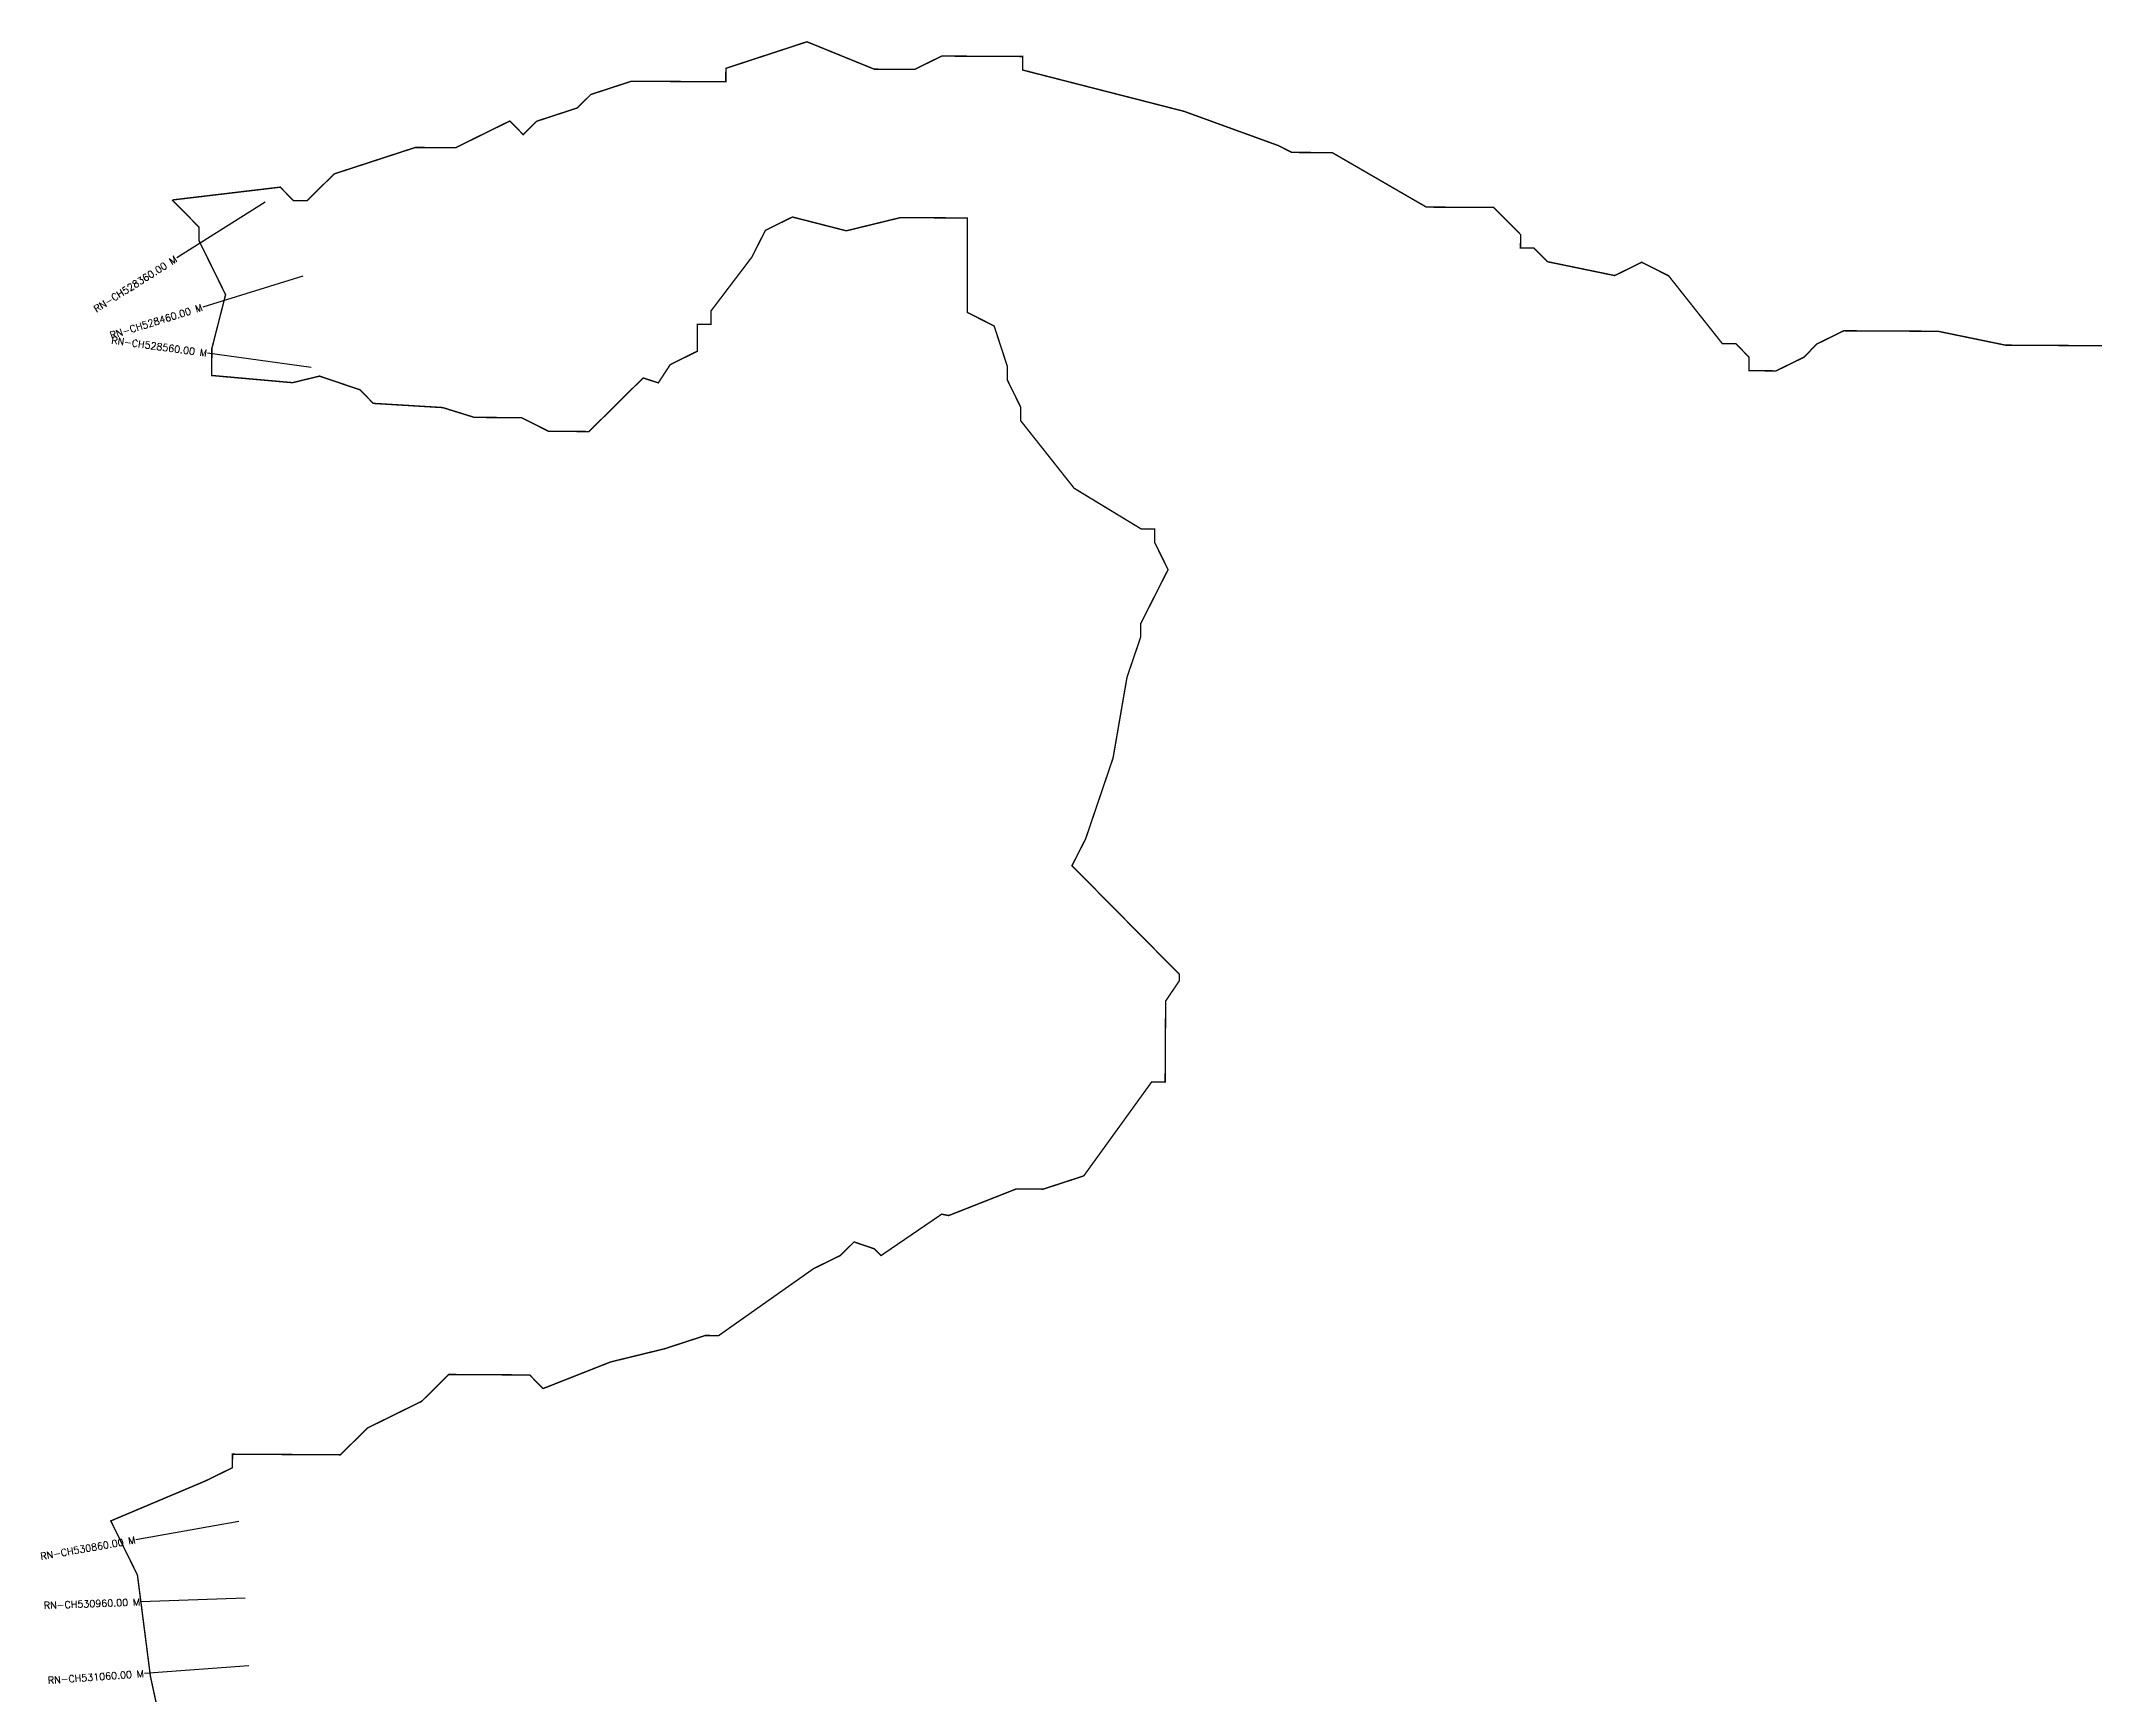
# Model space of a CAD drawing. Header units: metres. Extents: x 316348 to 324132, y 1868209 to 1873561.
# Drawn here: x 317333 to 320277, y 1871189 to 1873561 of the extents above; entities that cross this region are included whole.
import ezdxf
from ezdxf.enums import TextEntityAlignment as Align

# ---------------------------------------------------------------- set-up
doc = ezdxf.new("R2010")
doc.units = ezdxf.units.M
doc.layers.add('CS', color=134, linetype='Continuous')
doc.layers.add('CSMark', color=6, linetype='Continuous')
doc.styles.get("Standard").update_dxf_attribs({"font": 'simplex.shx'})

msp = doc.modelspace()

# ---------------------------------------------------------------- linework, layer by layer
at = {"color": 6, "const_width": 2, "flags": 128}
for points in [[(317520.7, 1873332.9), (317675.5, 1873351.3), (317694.7, 1873331.9), (317714, 1873331.8), (317752.9, 1873370.3), (317869.1, 1873408.2), (317927.1, 1873407.9), (318004.7, 1873446.2), (318023.9, 1873426.7), (318043.4, 1873445.9), (318101.5, 1873464.9), (318120.9, 1873484.2), (318179, 1873503.2), (318314.4, 1873502.4), (318314.5, 1873521.7), (318430.7, 1873559.8), (318527.2, 1873520.5), (318585.2, 1873520.2), (318623.9, 1873539.3), (318740, 1873538.7), (318739.9, 1873519.3), (318971.5, 1873460), (319106.6, 1873410.9), (319125.9, 1873401.1), (319183.9, 1873400.8), (319318.8, 1873322.7), (319415.4, 1873322.2), (319453.9, 1873283.3), (319453.8, 1873264), (319473.2, 1873263.9), (319492.4, 1873244.4), (319588.9, 1873224.5), (319627.7, 1873243.6), (319666.2, 1873224.1), (319743.1, 1873127), (319762.4, 1873126.9), (319781.6, 1873107.4), (319781.5, 1873088.1), (319820.2, 1873087.8), (319860.4, 1873107.5), (319878.4, 1873126.2), (319917.2, 1873145.3), (320052.5, 1873144.6), (320149.1, 1873124.7), (320371.4, 1873123.4)], [(317508.2, 1871128.7), (317489.4, 1871215.8), (317470.8, 1871360.9), (317432.6, 1871438.5), (317568.3, 1871495.8), (317607, 1871514.8), (317607.1, 1871534.2), (317761.8, 1871533.3), (317800.7, 1871571.8), (317878.3, 1871610), (317917.2, 1871648.5), (318033.2, 1871647.8), (318052.4, 1871628.3), (318149.3, 1871666.5), (318226.7, 1871685.4), (318284.9, 1871704.4), (318304.2, 1871704.3), (318440.1, 1871800.2), (318478.9, 1871819.3), (318498.3, 1871838.6), (318527.3, 1871828.7), (318536.9, 1871819), (318623.9, 1871878.4), (318633.9, 1871876.4), (318730.8, 1871914.6), (318769.4, 1871914.3), (318827.6, 1871933.3), (318925, 1872068.1), (318944.3, 1872068), (318945, 1872184), (318964.5, 1872212.9), (318964.5, 1872222.6), (318810.7, 1872378.2), (318830.3, 1872416.7), (318869.6, 1872532.5), (318889.6, 1872648.4), (318909.3, 1872706.3), (318909.4, 1872725.6), (318948.5, 1872802.8), (318929.3, 1872841.6), (318929.4, 1872860.9), (318910.1, 1872861), (318813.8, 1872919.5), (318737, 1873016.6), (318737.1, 1873036), (318718, 1873074.8), (318718.1, 1873094.1), (318699.1, 1873152.2), (318660.5, 1873171.8), (318660.5, 1873307.1), (318564.6, 1873307.6), (318487.2, 1873288.7), (318409.9, 1873308.5), (318371.2, 1873289.4), (318351.6, 1873250.8), (318293.2, 1873173.8), (318293, 1873154.5), (318273.7, 1873154.5), (318273.5, 1873116), (318234.7, 1873096.8), (318217.6, 1873070.6), (318195.9, 1873077.7), (318118.2, 1873000.8), (318060.2, 1873001.2), (318021.6, 1873020.7), (317953.9, 1873021.1), (317908.4, 1873035.2), (317809, 1873041.2), (317789.8, 1873060.7), (317731.9, 1873080.3), (317693.2, 1873070.9), (317577.3, 1873081.2), (317577.5, 1873119.9), (317597.2, 1873197.1), (317559, 1873274.7), (317559.1, 1873294), (317520.7, 1873332.9)]]:
    msp.add_lwpolyline(points, dxfattribs=at)
at = {"layer": 'CS'}
for p, q in [((317653.9, 1873330), (317527.1, 1873249.9)), ((317707.8, 1873223.7), (317564.5, 1873179.4)), ((317719.8, 1873092.5), (317571.3, 1873113)), ((317616.4, 1871437.7), (317468.7, 1871411.6)), ((317625.5, 1871327.8), (317475.6, 1871322.3)), ((317630.6, 1871230.6), (317481, 1871219.8))]:
    msp.add_line(p, q, dxfattribs=at)

# ---------------------------------------------------------------- texts
at = {"layer": 'CSMark'}
for s, rotation, p in [('RN-CH528360.00 M', 32.303, (317526.2, 1873249.3)), ('RN-CH528460.00 M', 17.1837, (317563.6, 1873179.1)), ('RN-CH528560.00 M', 352.134, (317570.3, 1873113.1)), ('RN-CH530860.00 M', 10.0044, (317467.7, 1871411.4)), ('RN-CH530960.00 M', 2.087, (317474.6, 1871322.3)), ('RN-CH531060.00 M', 4.1628, (317480, 1871219.7))]:
    msp.add_text(s, height=10, rotation=rotation, dxfattribs=at).set_placement(p, align=Align.MIDDLE_RIGHT)

doc.saveas('drawing.dxf')
